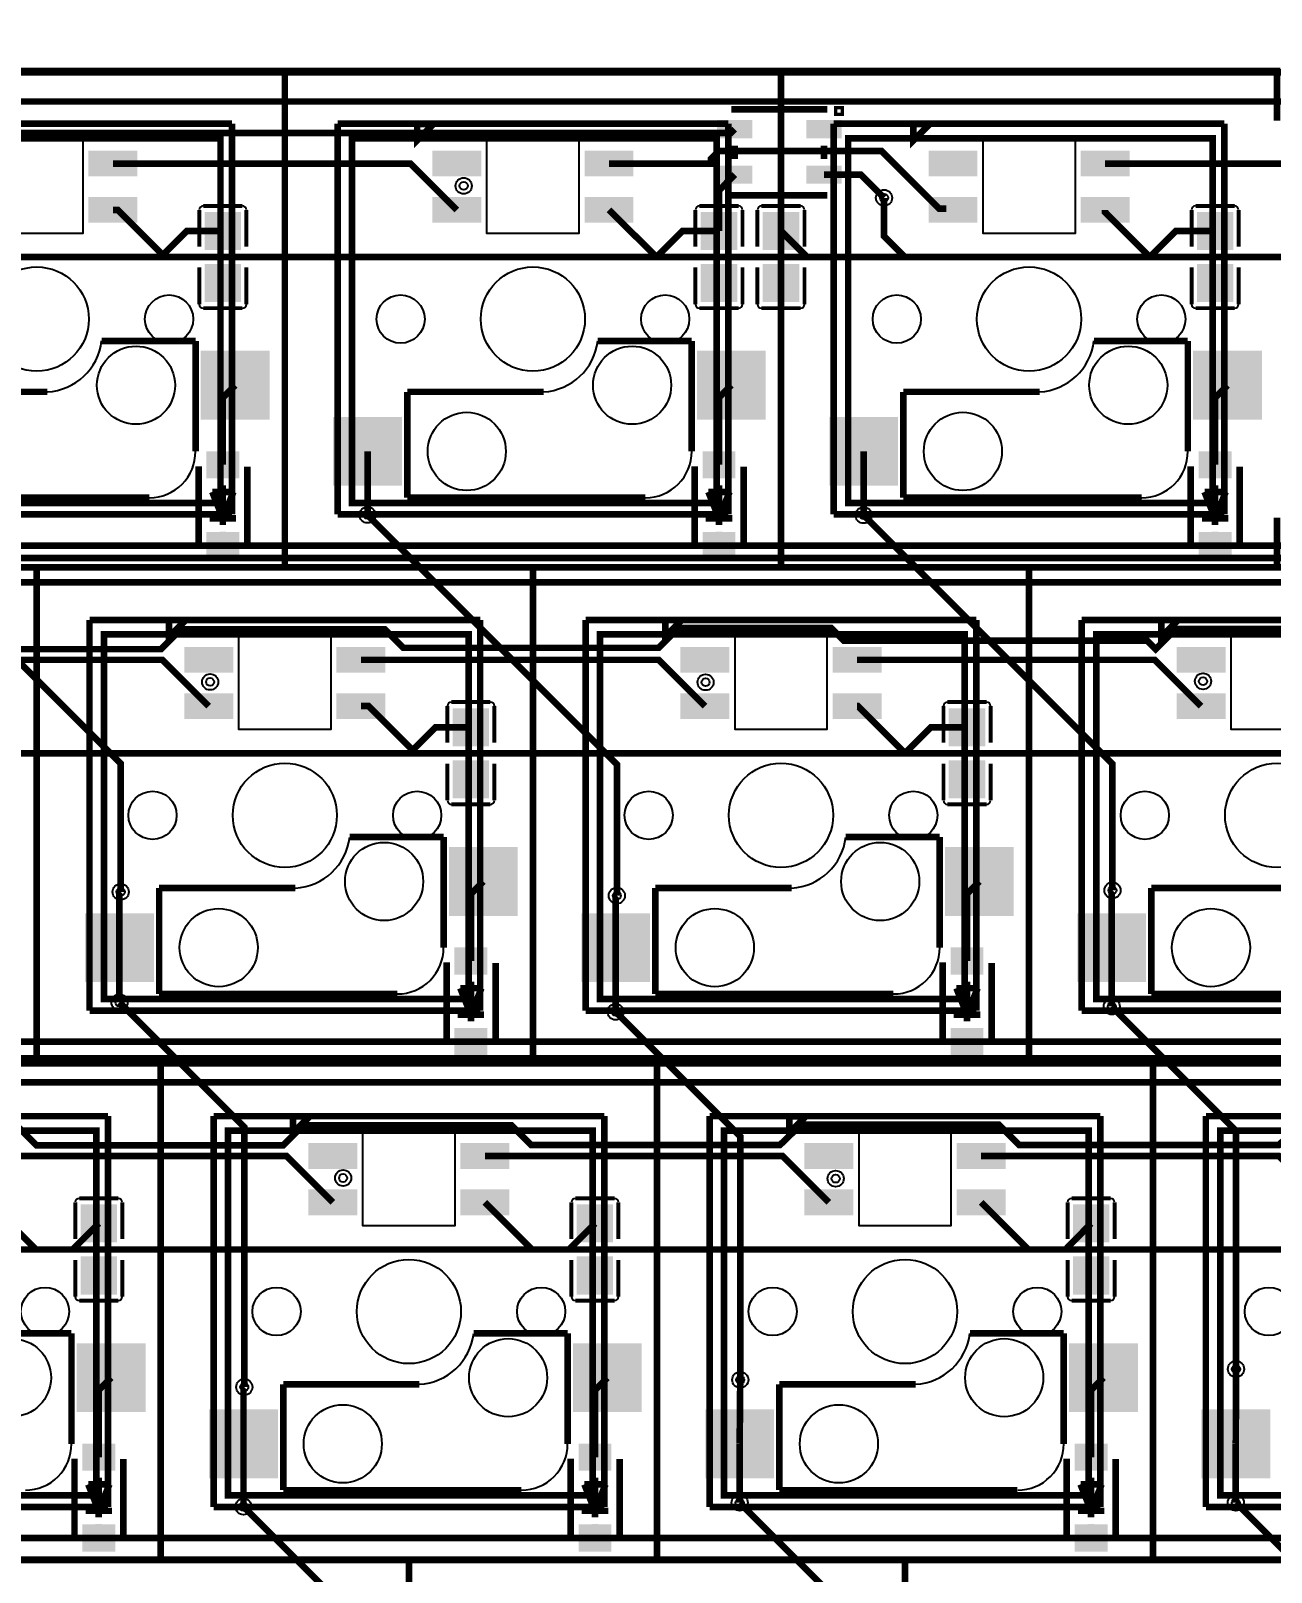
# Model space of a CAD drawing. Header units: millimetres. Extents: x 5 to 320, y -126 to -29.
# Drawn here: x 185.5 to 233.1, y -88.6 to -29.4 of the extents above; entities that cross this region are included whole.
import ezdxf

# ---------------------------------------------------------------- set-up
doc = ezdxf.new("R2010")
doc.units = ezdxf.units.MM
for name, color, linetype, true_color in [('BoardOutLine', 7, 'Continuous', 0xff00ff), ('BottomLayer', 7, 'Continuous', 0x0000ff), ('BottomPasteMaskLayer', 7, 'Continuous', 0x800000), ('BottomSilkLayer', 7, 'Continuous', 0x66cc33), ('BottomSolderMaskLayer', 7, 'Continuous', 0xaa00ff), ('Document', 7, 'Continuous', 0xffffff), ('Hole', 7, 'Continuous', 0x222222), ('Multi-Layer', 7, 'Continuous', 0xc0c0c0), ('TopLayer', 7, 'Continuous', 0xff0000), ('TopSilkLayer', 7, 'Continuous', 0xffcc00)]:
    doc.layers.add(name, color=color, linetype=linetype, true_color=true_color)

msp = doc.modelspace()

# ---------------------------------------------------------------- hatches: boundary and pattern name
at = {"layer": 'BottomLayer'}
for points in [[(211.889, -33.514), (213.189, -33.514), (213.189, -32.864), (211.889, -32.864)], [(215.318, -33.514), (216.618, -33.514), (216.618, -32.864), (215.318, -32.864)], [(187.774, -34.069), (189.552, -34.069), (189.552, -34.958), (187.774, -34.958)], [(200.982, -34.069), (202.76, -34.069), (202.76, -34.958), (200.982, -34.958)], [(206.824, -34.069), (208.602, -34.069), (208.602, -34.958), (206.824, -34.958)], [(220.033, -34.069), (221.811, -34.069), (221.811, -34.958), (220.033, -34.958)], [(225.875, -34.069), (227.653, -34.069), (227.653, -34.958), (225.875, -34.958)], [(211.889, -35.263), (213.189, -35.263), (213.189, -34.613), (211.889, -34.613)], [(215.318, -35.263), (216.618, -35.263), (216.618, -34.613), (215.318, -34.613)], [(187.774, -35.847), (189.552, -35.847), (189.552, -36.736), (187.774, -36.736)], [(200.982, -35.847), (202.76, -35.847), (202.76, -36.736), (200.982, -36.736)], [(206.824, -35.847), (208.602, -35.847), (208.602, -36.736), (206.824, -36.736)], [(220.033, -35.847), (221.811, -35.847), (221.811, -36.736), (220.033, -36.736)], [(225.875, -35.847), (227.653, -35.847), (227.653, -36.736), (225.875, -36.736)], [(193.561, -37.806), (192.211, -37.806), (192.211, -36.396), (193.561, -36.396)], [(212.611, -37.806), (211.261, -37.806), (211.261, -36.396), (212.611, -36.396)], [(213.642, -37.806), (214.993, -37.806), (214.993, -36.396), (213.642, -36.396)], [(231.662, -37.806), (230.312, -37.806), (230.312, -36.396), (231.662, -36.396)], [(193.561, -38.396), (192.211, -38.396), (192.211, -39.806), (193.561, -39.806)], [(212.611, -38.396), (211.261, -38.396), (211.261, -39.806), (212.611, -39.806)], [(213.642, -38.396), (214.993, -38.396), (214.993, -39.806), (213.642, -39.806)], [(231.662, -38.396), (230.312, -38.396), (230.312, -39.806), (231.662, -39.806)], [(192.092, -41.752), (194.632, -41.752), (194.632, -44.292), (192.092, -44.292)], [(211.142, -41.752), (213.682, -41.752), (213.682, -44.292), (211.142, -44.292)], [(230.193, -41.752), (232.733, -41.752), (232.733, -44.292), (230.193, -44.292)], [(197.172, -44.292), (199.712, -44.292), (199.712, -46.832), (197.172, -46.832)], [(216.223, -44.292), (218.763, -44.292), (218.763, -46.832), (216.223, -46.832)], [(193.486, -46.576), (193.486, -45.576), (192.286, -45.576), (192.286, -46.576)], [(212.536, -46.576), (212.536, -45.576), (211.336, -45.576), (211.336, -46.576)], [(231.587, -46.576), (231.587, -45.576), (230.387, -45.576), (230.387, -46.576)], [(193.486, -49.676), (193.486, -48.676), (192.286, -48.676), (192.286, -49.676)], [(212.536, -49.676), (212.536, -48.676), (211.336, -48.676), (211.336, -49.676)], [(231.587, -49.676), (231.587, -48.676), (230.387, -48.676), (230.387, -49.676)], [(191.457, -53.119), (193.235, -53.119), (193.235, -54.008), (191.457, -54.008)], [(197.299, -53.119), (199.077, -53.119), (199.077, -54.008), (197.299, -54.008)], [(210.507, -53.119), (212.285, -53.119), (212.285, -54.008), (210.507, -54.008)], [(216.35, -53.119), (218.128, -53.119), (218.128, -54.008), (216.35, -54.008)], [(229.558, -53.119), (231.336, -53.119), (231.336, -54.008), (229.558, -54.008)], [(191.457, -54.897), (193.235, -54.897), (193.235, -55.786), (191.457, -55.786)], [(197.299, -54.897), (199.077, -54.897), (199.077, -55.786), (197.299, -55.786)], [(210.507, -54.897), (212.285, -54.897), (212.285, -55.786), (210.507, -55.786)], [(216.35, -54.897), (218.128, -54.897), (218.128, -55.786), (216.35, -55.786)], [(229.558, -54.897), (231.336, -54.897), (231.336, -55.786), (229.558, -55.786)], [(203.086, -56.856), (201.736, -56.856), (201.736, -55.446), (203.086, -55.446)], [(222.136, -56.856), (220.786, -56.856), (220.786, -55.446), (222.136, -55.446)], [(203.086, -57.446), (201.736, -57.446), (201.736, -58.856), (203.086, -58.856)], [(222.136, -57.446), (220.786, -57.446), (220.786, -58.856), (222.136, -58.856)], [(201.617, -60.803), (204.157, -60.803), (204.157, -63.343), (201.617, -63.343)], [(220.668, -60.803), (223.208, -60.803), (223.208, -63.343), (220.668, -63.343)], [(187.647, -63.343), (190.187, -63.343), (190.187, -65.883), (187.647, -65.883)], [(206.697, -63.343), (209.237, -63.343), (209.237, -65.883), (206.697, -65.883)], [(225.748, -63.343), (228.288, -63.343), (228.288, -65.883), (225.748, -65.883)], [(203.011, -65.627), (203.011, -64.627), (201.811, -64.627), (201.811, -65.627)], [(222.061, -65.627), (222.061, -64.627), (220.861, -64.627), (220.861, -65.627)], [(203.011, -68.726), (203.011, -67.726), (201.811, -67.726), (201.811, -68.726)], [(222.061, -68.726), (222.061, -67.726), (220.861, -67.726), (220.861, -68.726)], [(196.22, -72.17), (197.998, -72.17), (197.998, -73.059), (196.22, -73.059)], [(202.062, -72.17), (203.84, -72.17), (203.84, -73.059), (202.062, -73.059)], [(215.27, -72.17), (217.048, -72.17), (217.048, -73.059), (215.27, -73.059)], [(221.112, -72.17), (222.89, -72.17), (222.89, -73.059), (221.112, -73.059)], [(196.22, -73.948), (197.998, -73.948), (197.998, -74.837), (196.22, -74.837)], [(202.062, -73.948), (203.84, -73.948), (203.84, -74.837), (202.062, -74.837)], [(215.27, -73.948), (217.048, -73.948), (217.048, -74.837), (215.27, -74.837)], [(221.112, -73.948), (222.89, -73.948), (222.89, -74.837), (221.112, -74.837)], [(188.798, -75.907), (187.448, -75.907), (187.448, -74.497), (188.798, -74.497)], [(207.849, -75.907), (206.499, -75.907), (206.499, -74.497), (207.849, -74.497)], [(226.899, -75.907), (225.549, -75.907), (225.549, -74.497), (226.899, -74.497)], [(188.798, -76.497), (187.448, -76.497), (187.448, -77.907), (188.798, -77.907)], [(207.849, -76.497), (206.499, -76.497), (206.499, -77.907), (207.849, -77.907)], [(226.899, -76.497), (225.549, -76.497), (225.549, -77.907), (226.899, -77.907)], [(187.329, -79.853), (189.869, -79.853), (189.869, -82.393), (187.329, -82.393)], [(206.38, -79.853), (208.92, -79.853), (208.92, -82.393), (206.38, -82.393)], [(225.43, -79.853), (227.97, -79.853), (227.97, -82.393), (225.43, -82.393)], [(192.41, -82.393), (194.95, -82.393), (194.95, -84.933), (192.41, -84.933)], [(211.46, -82.393), (214, -82.393), (214, -84.933), (211.46, -84.933)], [(230.511, -82.393), (233.051, -82.393), (233.051, -84.933), (230.511, -84.933)], [(188.723, -84.677), (188.723, -83.677), (187.523, -83.677), (187.523, -84.677)], [(207.774, -84.677), (207.774, -83.677), (206.574, -83.677), (206.574, -84.677)], [(226.824, -84.677), (226.824, -83.677), (225.624, -83.677), (225.624, -84.677)], [(188.723, -87.777), (188.723, -86.777), (187.523, -86.777), (187.523, -87.777)], [(207.774, -87.777), (207.774, -86.777), (206.574, -86.777), (206.574, -87.777)], [(226.824, -87.777), (226.824, -86.777), (225.624, -86.777), (225.624, -87.777)]]:
    msp.add_hatch(color=256, dxfattribs=at).paths.add_polyline_path(points)
at = {"layer": 'BottomPasteMaskLayer'}
for points in [[(211.889, -33.514), (213.189, -33.514), (213.189, -32.864), (211.889, -32.864)], [(215.318, -33.514), (216.618, -33.514), (216.618, -32.864), (215.318, -32.864)], [(187.774, -34.069), (189.552, -34.069), (189.552, -34.958), (187.774, -34.958)], [(200.982, -34.069), (202.76, -34.069), (202.76, -34.958), (200.982, -34.958)], [(206.824, -34.069), (208.602, -34.069), (208.602, -34.958), (206.824, -34.958)], [(220.033, -34.069), (221.811, -34.069), (221.811, -34.958), (220.033, -34.958)], [(225.875, -34.069), (227.653, -34.069), (227.653, -34.958), (225.875, -34.958)], [(211.889, -35.263), (213.189, -35.263), (213.189, -34.613), (211.889, -34.613)], [(215.318, -35.263), (216.618, -35.263), (216.618, -34.613), (215.318, -34.613)], [(187.774, -35.847), (189.552, -35.847), (189.552, -36.736), (187.774, -36.736)], [(200.982, -35.847), (202.76, -35.847), (202.76, -36.736), (200.982, -36.736)], [(206.824, -35.847), (208.602, -35.847), (208.602, -36.736), (206.824, -36.736)], [(220.033, -35.847), (221.811, -35.847), (221.811, -36.736), (220.033, -36.736)], [(225.875, -35.847), (227.653, -35.847), (227.653, -36.736), (225.875, -36.736)], [(193.526, -36.396), (192.246, -36.396), (192.196, -36.446), (192.196, -37.596), (192.246, -37.646), (192.656, -37.651), (192.656, -37.201), (193.106, -37.201), (193.106, -37.641), (193.526, -37.646), (193.576, -37.596), (193.576, -36.446)], [(212.576, -36.396), (211.296, -36.396), (211.246, -36.446), (211.246, -37.596), (211.296, -37.646), (211.706, -37.651), (211.706, -37.201), (212.156, -37.201), (212.156, -37.641), (212.576, -37.646), (212.626, -37.596), (212.626, -36.446)], [(214.958, -36.396), (213.678, -36.396), (213.628, -36.446), (213.628, -37.596), (213.678, -37.646), (214.088, -37.651), (214.088, -37.201), (214.538, -37.201), (214.538, -37.641), (214.958, -37.646), (215.008, -37.596), (215.008, -36.446)], [(231.627, -36.396), (230.347, -36.396), (230.297, -36.446), (230.297, -37.596), (230.347, -37.646), (230.757, -37.651), (230.757, -37.201), (231.207, -37.201), (231.207, -37.641), (231.627, -37.646), (231.677, -37.596), (231.677, -36.446)], [(192.246, -39.806), (193.526, -39.806), (193.576, -39.756), (193.576, -38.606), (193.526, -38.556), (193.116, -38.551), (193.116, -39.001), (192.666, -39.001), (192.666, -38.561), (192.246, -38.556), (192.196, -38.606), (192.196, -39.756)], [(211.296, -39.806), (212.576, -39.806), (212.626, -39.756), (212.626, -38.606), (212.576, -38.556), (212.166, -38.551), (212.166, -39.001), (211.716, -39.001), (211.716, -38.561), (211.296, -38.556), (211.246, -38.606), (211.246, -39.756)], [(213.677, -39.806), (214.957, -39.806), (215.007, -39.756), (215.007, -38.606), (214.957, -38.556), (214.547, -38.551), (214.547, -39.001), (214.097, -39.001), (214.097, -38.561), (213.677, -38.556), (213.627, -38.606), (213.627, -39.756)], [(230.347, -39.806), (231.627, -39.806), (231.677, -39.756), (231.677, -38.606), (231.627, -38.556), (231.217, -38.551), (231.217, -39.001), (230.767, -39.001), (230.767, -38.561), (230.347, -38.556), (230.297, -38.606), (230.297, -39.756)], [(192.092, -41.752), (194.632, -41.752), (194.632, -44.292), (192.092, -44.292)], [(211.142, -41.752), (213.682, -41.752), (213.682, -44.292), (211.142, -44.292)], [(230.193, -41.752), (232.733, -41.752), (232.733, -44.292), (230.193, -44.292)], [(197.172, -44.292), (199.712, -44.292), (199.712, -46.832), (197.172, -46.832)], [(216.223, -44.292), (218.763, -44.292), (218.763, -46.832), (216.223, -46.832)], [(193.486, -46.576), (193.486, -45.576), (192.286, -45.576), (192.286, -46.576)], [(212.536, -46.576), (212.536, -45.576), (211.336, -45.576), (211.336, -46.576)], [(231.587, -46.576), (231.587, -45.576), (230.387, -45.576), (230.387, -46.576)], [(193.486, -49.676), (193.486, -48.676), (192.286, -48.676), (192.286, -49.676)], [(212.536, -49.676), (212.536, -48.676), (211.336, -48.676), (211.336, -49.676)], [(231.587, -49.676), (231.587, -48.676), (230.387, -48.676), (230.387, -49.676)], [(191.457, -53.119), (193.235, -53.119), (193.235, -54.008), (191.457, -54.008)], [(197.299, -53.119), (199.077, -53.119), (199.077, -54.008), (197.299, -54.008)], [(210.507, -53.119), (212.285, -53.119), (212.285, -54.008), (210.507, -54.008)], [(216.35, -53.119), (218.128, -53.119), (218.128, -54.008), (216.35, -54.008)], [(229.558, -53.119), (231.336, -53.119), (231.336, -54.008), (229.558, -54.008)], [(191.457, -54.897), (193.235, -54.897), (193.235, -55.786), (191.457, -55.786)], [(197.299, -54.897), (199.077, -54.897), (199.077, -55.786), (197.299, -55.786)], [(210.507, -54.897), (212.285, -54.897), (212.285, -55.786), (210.507, -55.786)], [(216.35, -54.897), (218.128, -54.897), (218.128, -55.786), (216.35, -55.786)], [(229.558, -54.897), (231.336, -54.897), (231.336, -55.786), (229.558, -55.786)], [(203.051, -55.446), (201.771, -55.446), (201.721, -55.496), (201.721, -56.646), (201.771, -56.696), (202.181, -56.701), (202.181, -56.251), (202.631, -56.251), (202.631, -56.691), (203.051, -56.696), (203.101, -56.646), (203.101, -55.496)], [(222.101, -55.446), (220.821, -55.446), (220.771, -55.496), (220.771, -56.646), (220.821, -56.696), (221.231, -56.701), (221.231, -56.251), (221.681, -56.251), (221.681, -56.691), (222.101, -56.696), (222.151, -56.646), (222.151, -55.496)], [(201.771, -58.856), (203.051, -58.856), (203.101, -58.806), (203.101, -57.656), (203.051, -57.606), (202.641, -57.601), (202.641, -58.051), (202.191, -58.051), (202.191, -57.611), (201.771, -57.606), (201.721, -57.656), (201.721, -58.806)], [(220.821, -58.856), (222.101, -58.856), (222.151, -58.806), (222.151, -57.656), (222.101, -57.606), (221.691, -57.601), (221.691, -58.051), (221.241, -58.051), (221.241, -57.611), (220.821, -57.606), (220.771, -57.656), (220.771, -58.806)], [(201.617, -60.803), (204.157, -60.803), (204.157, -63.343), (201.617, -63.343)], [(220.668, -60.803), (223.208, -60.803), (223.208, -63.343), (220.668, -63.343)], [(187.647, -63.343), (190.187, -63.343), (190.187, -65.883), (187.647, -65.883)], [(206.697, -63.343), (209.237, -63.343), (209.237, -65.883), (206.697, -65.883)], [(225.748, -63.343), (228.288, -63.343), (228.288, -65.883), (225.748, -65.883)], [(203.011, -65.627), (203.011, -64.627), (201.811, -64.627), (201.811, -65.627)], [(222.061, -65.627), (222.061, -64.627), (220.861, -64.627), (220.861, -65.627)], [(203.011, -68.726), (203.011, -67.726), (201.811, -67.726), (201.811, -68.726)], [(222.061, -68.726), (222.061, -67.726), (220.861, -67.726), (220.861, -68.726)], [(196.22, -72.17), (197.998, -72.17), (197.998, -73.059), (196.22, -73.059)], [(202.062, -72.17), (203.84, -72.17), (203.84, -73.059), (202.062, -73.059)], [(215.27, -72.17), (217.048, -72.17), (217.048, -73.059), (215.27, -73.059)], [(221.112, -72.17), (222.89, -72.17), (222.89, -73.059), (221.112, -73.059)], [(196.22, -73.948), (197.998, -73.948), (197.998, -74.837), (196.22, -74.837)], [(202.062, -73.948), (203.84, -73.948), (203.84, -74.837), (202.062, -74.837)], [(215.27, -73.948), (217.048, -73.948), (217.048, -74.837), (215.27, -74.837)], [(221.112, -73.948), (222.89, -73.948), (222.89, -74.837), (221.112, -74.837)], [(188.763, -74.497), (187.483, -74.497), (187.433, -74.547), (187.433, -75.697), (187.483, -75.747), (187.893, -75.752), (187.893, -75.302), (188.343, -75.302), (188.343, -75.742), (188.763, -75.747), (188.813, -75.697), (188.813, -74.547)], [(207.814, -74.497), (206.534, -74.497), (206.484, -74.547), (206.484, -75.697), (206.534, -75.747), (206.944, -75.752), (206.944, -75.302), (207.394, -75.302), (207.394, -75.742), (207.814, -75.747), (207.864, -75.697), (207.864, -74.547)], [(226.864, -74.497), (225.584, -74.497), (225.534, -74.547), (225.534, -75.697), (225.584, -75.747), (225.994, -75.752), (225.994, -75.302), (226.444, -75.302), (226.444, -75.742), (226.864, -75.747), (226.914, -75.697), (226.914, -74.547)], [(187.483, -77.907), (188.763, -77.907), (188.813, -77.857), (188.813, -76.707), (188.763, -76.657), (188.353, -76.652), (188.353, -77.102), (187.903, -77.102), (187.903, -76.662), (187.483, -76.657), (187.433, -76.707), (187.433, -77.857)], [(206.534, -77.907), (207.814, -77.907), (207.864, -77.857), (207.864, -76.707), (207.814, -76.657), (207.404, -76.652), (207.404, -77.102), (206.954, -77.102), (206.954, -76.662), (206.534, -76.657), (206.484, -76.707), (206.484, -77.857)], [(225.584, -77.907), (226.864, -77.907), (226.914, -77.857), (226.914, -76.707), (226.864, -76.657), (226.454, -76.652), (226.454, -77.102), (226.004, -77.102), (226.004, -76.662), (225.584, -76.657), (225.534, -76.707), (225.534, -77.857)], [(187.329, -79.853), (189.869, -79.853), (189.869, -82.393), (187.329, -82.393)], [(206.38, -79.853), (208.92, -79.853), (208.92, -82.393), (206.38, -82.393)], [(225.43, -79.853), (227.97, -79.853), (227.97, -82.393), (225.43, -82.393)], [(192.41, -82.393), (194.95, -82.393), (194.95, -84.933), (192.41, -84.933)], [(211.46, -82.393), (214, -82.393), (214, -84.933), (211.46, -84.933)], [(230.511, -82.393), (233.051, -82.393), (233.051, -84.933), (230.511, -84.933)], [(188.723, -84.677), (188.723, -83.677), (187.523, -83.677), (187.523, -84.677)], [(207.774, -84.677), (207.774, -83.677), (206.574, -83.677), (206.574, -84.677)], [(226.824, -84.677), (226.824, -83.677), (225.624, -83.677), (225.624, -84.677)], [(188.723, -87.777), (188.723, -86.777), (187.523, -86.777), (187.523, -87.777)], [(207.774, -87.777), (207.774, -86.777), (206.574, -86.777), (206.574, -87.777)], [(226.824, -87.777), (226.824, -86.777), (225.624, -86.777), (225.624, -87.777)]]:
    msp.add_hatch(color=256, dxfattribs=at).paths.add_polyline_path(points)
at = {"layer": 'BottomSolderMaskLayer'}
for points in [[(211.864, -33.539), (213.215, -33.539), (213.215, -32.838), (211.864, -32.838)], [(215.293, -33.539), (216.644, -33.539), (216.644, -32.838), (215.293, -32.838)], [(187.723, -34.018), (189.603, -34.018), (189.603, -35.008), (187.723, -35.008)], [(200.931, -34.018), (202.811, -34.018), (202.811, -35.008), (200.931, -35.008)], [(206.773, -34.018), (208.653, -34.018), (208.653, -35.008), (206.773, -35.008)], [(219.982, -34.018), (221.862, -34.018), (221.862, -35.008), (219.982, -35.008)], [(225.824, -34.018), (227.704, -34.018), (227.704, -35.008), (225.824, -35.008)], [(211.864, -35.289), (213.215, -35.289), (213.215, -34.588), (211.864, -34.588)], [(215.293, -35.289), (216.644, -35.289), (216.644, -34.588), (215.293, -34.588)], [(187.723, -35.796), (189.603, -35.796), (189.603, -36.786), (187.723, -36.786)], [(200.931, -35.796), (202.811, -35.796), (202.811, -36.786), (200.931, -36.786)], [(206.773, -35.796), (208.653, -35.796), (208.653, -36.786), (206.773, -36.786)], [(219.982, -35.796), (221.862, -35.796), (221.862, -36.786), (219.982, -36.786)], [(225.824, -35.796), (227.704, -35.796), (227.704, -36.786), (225.824, -36.786)], [(193.585, -37.832), (192.186, -37.832), (192.186, -36.369), (193.585, -36.369)], [(212.636, -37.832), (211.237, -37.832), (211.237, -36.369), (212.636, -36.369)], [(213.618, -37.832), (215.017, -37.832), (215.017, -36.369), (213.618, -36.369)], [(231.686, -37.832), (230.287, -37.832), (230.287, -36.369), (231.686, -36.369)], [(193.585, -38.369), (192.186, -38.369), (192.186, -39.832), (193.585, -39.832)], [(212.636, -38.369), (211.237, -38.369), (211.237, -39.832), (212.636, -39.832)], [(213.618, -38.369), (215.017, -38.369), (215.017, -39.832), (213.618, -39.832)], [(231.686, -38.369), (230.287, -38.369), (230.287, -39.832), (231.686, -39.832)], [(192.041, -41.701), (194.683, -41.701), (194.683, -44.343), (192.041, -44.343)], [(211.091, -41.701), (213.733, -41.701), (213.733, -44.343), (211.091, -44.343)], [(230.142, -41.701), (232.784, -41.701), (232.784, -44.343), (230.142, -44.343)], [(197.121, -44.241), (199.763, -44.241), (199.763, -46.883), (197.121, -46.883)], [(216.172, -44.241), (218.814, -44.241), (218.814, -46.883), (216.172, -46.883)], [(193.516, -46.597), (193.516, -45.555), (192.255, -45.555), (192.255, -46.597)], [(212.567, -46.597), (212.567, -45.555), (211.306, -45.555), (211.306, -46.597)], [(231.617, -46.597), (231.617, -45.555), (230.356, -45.555), (230.356, -46.597)], [(193.516, -49.697), (193.516, -48.655), (192.255, -48.655), (192.255, -49.697)], [(212.567, -49.697), (212.567, -48.655), (211.306, -48.655), (211.306, -49.697)], [(231.617, -49.697), (231.617, -48.655), (230.356, -48.655), (230.356, -49.697)], [(191.406, -53.068), (193.286, -53.068), (193.286, -54.059), (191.406, -54.059)], [(197.248, -53.068), (199.128, -53.068), (199.128, -54.059), (197.248, -54.059)], [(210.457, -53.068), (212.336, -53.068), (212.336, -54.059), (210.457, -54.059)], [(216.299, -53.068), (218.178, -53.068), (218.178, -54.059), (216.299, -54.059)], [(229.507, -53.068), (231.387, -53.068), (231.387, -54.059), (229.507, -54.059)], [(191.406, -54.846), (193.286, -54.846), (193.286, -55.837), (191.406, -55.837)], [(197.248, -54.846), (199.128, -54.846), (199.128, -55.837), (197.248, -55.837)], [(210.457, -54.846), (212.336, -54.846), (212.336, -55.837), (210.457, -55.837)], [(216.299, -54.846), (218.178, -54.846), (218.178, -55.837), (216.299, -55.837)], [(229.507, -54.846), (231.387, -54.846), (231.387, -55.837), (229.507, -55.837)], [(203.11, -56.883), (201.712, -56.883), (201.712, -55.42), (203.11, -55.42)], [(222.161, -56.883), (220.762, -56.883), (220.762, -55.42), (222.161, -55.42)], [(203.11, -57.42), (201.712, -57.42), (201.712, -58.883), (203.11, -58.883)], [(222.161, -57.42), (220.762, -57.42), (220.762, -58.883), (222.161, -58.883)], [(201.566, -60.752), (204.208, -60.752), (204.208, -63.393), (201.566, -63.393)], [(220.617, -60.752), (223.258, -60.752), (223.258, -63.393), (220.617, -63.393)], [(187.596, -63.292), (190.238, -63.292), (190.238, -65.933), (187.596, -65.933)], [(206.647, -63.292), (209.288, -63.292), (209.288, -65.933), (206.647, -65.933)], [(225.697, -63.292), (228.339, -63.292), (228.339, -65.933), (225.697, -65.933)], [(203.041, -65.648), (203.041, -64.605), (201.78, -64.605), (201.78, -65.648)], [(222.092, -65.648), (222.092, -64.605), (220.831, -64.605), (220.831, -65.648)], [(203.041, -68.748), (203.041, -67.705), (201.78, -67.705), (201.78, -68.748)], [(222.092, -68.748), (222.092, -67.705), (220.831, -67.705), (220.831, -68.748)], [(196.169, -72.119), (198.048, -72.119), (198.048, -73.109), (196.169, -73.109)], [(202.011, -72.119), (203.89, -72.119), (203.89, -73.109), (202.011, -73.109)], [(215.219, -72.119), (217.099, -72.119), (217.099, -73.109), (215.219, -73.109)], [(221.061, -72.119), (222.941, -72.119), (222.941, -73.109), (221.061, -73.109)], [(196.169, -73.897), (198.048, -73.897), (198.048, -74.887), (196.169, -74.887)], [(202.011, -73.897), (203.89, -73.897), (203.89, -74.887), (202.011, -74.887)], [(215.219, -73.897), (217.099, -73.897), (217.099, -74.887), (215.219, -74.887)], [(221.061, -73.897), (222.941, -73.897), (222.941, -74.887), (221.061, -74.887)], [(188.822, -75.933), (187.424, -75.933), (187.424, -74.47), (188.822, -74.47)], [(207.873, -75.933), (206.474, -75.933), (206.474, -74.47), (207.873, -74.47)], [(226.923, -75.933), (225.525, -75.933), (225.525, -74.47), (226.923, -74.47)], [(188.822, -76.47), (187.424, -76.47), (187.424, -77.933), (188.822, -77.933)], [(207.873, -76.47), (206.474, -76.47), (206.474, -77.933), (207.873, -77.933)], [(226.923, -76.47), (225.525, -76.47), (225.525, -77.933), (226.923, -77.933)], [(187.278, -79.802), (189.92, -79.802), (189.92, -82.444), (187.278, -82.444)], [(206.329, -79.802), (208.97, -79.802), (208.97, -82.444), (206.329, -82.444)], [(225.379, -79.802), (228.021, -79.802), (228.021, -82.444), (225.379, -82.444)], [(192.359, -82.342), (195, -82.342), (195, -84.984), (192.359, -84.984)], [(211.409, -82.342), (214.051, -82.342), (214.051, -84.984), (211.409, -84.984)], [(230.46, -82.342), (233.101, -82.342), (233.101, -84.984), (230.46, -84.984)], [(188.754, -84.698), (188.754, -83.656), (187.493, -83.656), (187.493, -84.698)], [(207.804, -84.698), (207.804, -83.656), (206.543, -83.656), (206.543, -84.698)], [(226.855, -84.698), (226.855, -83.656), (225.594, -83.656), (225.594, -84.698)], [(188.754, -87.798), (188.754, -86.756), (187.493, -86.756), (187.493, -87.798)], [(207.804, -87.798), (207.804, -86.756), (206.543, -86.756), (206.543, -87.798)], [(226.855, -87.798), (226.855, -86.756), (225.594, -86.756), (225.594, -87.798)]]:
    msp.add_hatch(color=256, dxfattribs=at).paths.add_polyline_path(points)
at = {"layer": 'Document'}
for points in [[(192.449, -46.155), (193.338, -46.155), (193.338, -45.901), (192.449, -45.901)], [(193.013, -46.483), (193.013, -45.594), (192.759, -45.594), (192.759, -46.483)], [(211.5, -46.155), (212.389, -46.155), (212.389, -45.901), (211.5, -45.901)], [(212.063, -46.483), (212.063, -45.594), (211.809, -45.594), (211.809, -46.483)], [(230.55, -46.155), (231.439, -46.155), (231.439, -45.901), (230.55, -45.901)], [(231.114, -46.483), (231.114, -45.594), (230.86, -45.594), (230.86, -46.483)], [(193.013, -49.531), (193.013, -48.642), (192.759, -48.642), (192.759, -49.531)], [(212.063, -49.531), (212.063, -48.642), (211.809, -48.642), (211.809, -49.531)], [(231.114, -49.531), (231.114, -48.642), (230.86, -48.642), (230.86, -49.531)], [(201.975, -65.205), (202.864, -65.205), (202.864, -64.951), (201.975, -64.951)], [(202.538, -65.534), (202.538, -64.645), (202.284, -64.645), (202.284, -65.534)], [(221.025, -65.205), (221.914, -65.205), (221.914, -64.951), (221.025, -64.951)], [(221.588, -65.534), (221.588, -64.645), (221.334, -64.645), (221.334, -65.534)], [(202.538, -68.582), (202.538, -67.693), (202.284, -67.693), (202.284, -68.582)], [(221.588, -68.582), (221.588, -67.693), (221.334, -67.693), (221.334, -68.582)], [(187.687, -84.256), (188.576, -84.256), (188.576, -84.002), (187.687, -84.002)], [(188.25, -84.584), (188.25, -83.695), (187.996, -83.695), (187.996, -84.584)], [(206.737, -84.256), (207.626, -84.256), (207.626, -84.002), (206.737, -84.002)], [(207.301, -84.584), (207.301, -83.695), (207.047, -83.695), (207.047, -84.584)], [(225.788, -84.256), (226.677, -84.256), (226.677, -84.002), (225.788, -84.002)], [(226.351, -84.584), (226.351, -83.695), (226.097, -83.695), (226.097, -84.584)], [(188.25, -87.632), (188.25, -86.743), (187.996, -86.743), (187.996, -87.632)], [(207.301, -87.632), (207.301, -86.743), (207.047, -86.743), (207.047, -87.632)], [(226.351, -87.632), (226.351, -86.743), (226.097, -86.743), (226.097, -87.632)]]:
    msp.add_hatch(color=256, dxfattribs=at).paths.add_polyline_path(points)

# ---------------------------------------------------------------- linework, layer by layer
at = {"layer": 'BoardOutLine', "const_width": 0.254}
msp.add_lwpolyline([(6.322, -31.014), (317.647, -31.014)], dxfattribs=at)
at = {"layer": 'BottomLayer', "const_width": 0.254}
for points in [[(212.539, -33.189), (212.39, -33.338), (85.727, -33.338)], [(207.713, -34.513), (211.626, -34.513), (211.626, -34.336), (211.927, -34.035), (218.187, -34.035), (220.4, -36.248), (220.672, -36.248)], [(188.663, -34.513), (200.093, -34.513), (201.871, -36.291)], [(212.539, -34.938), (211.936, -35.542), (211.936, -37.101)], [(218.275, -35.829), (217.385, -34.938), (215.969, -34.938)], [(226.764, -34.513), (238.194, -34.513), (239.972, -36.291)], [(188.663, -36.291), (188.853, -36.291), (190.662, -38.1)], [(207.714, -36.292), (209.54, -38.1)], [(226.764, -36.291), (226.764, -36.379), (228.485, -38.1)], [(312.36, -38.1), (307.623, -38.1), (307.082, -37.559), (302.944, -37.559), (302.4, -38.1), (30.958, -38.1), (30.024, -39.034), (26.902, -39.034), (26.363, -38.495), (26.363, -37.044)], [(192.886, -37.101), (191.504, -37.101), (190.504, -38.1)], [(211.936, -37.101), (210.539, -37.101), (209.54, -38.1)], [(214.318, -37.101), (215.317, -38.1), (216.523, -38.1)], [(230.987, -37.101), (229.484, -37.101), (228.485, -38.1)], [(193.362, -43.022), (192.886, -43.498), (192.886, -46.076)], [(212.412, -43.022), (211.936, -43.498), (211.936, -46.076)], [(231.463, -43.022), (230.987, -43.498), (230.987, -46.076)], [(198.442, -45.562), (198.442, -48.001)], [(217.493, -45.562), (217.493, -48.013)], [(21.432, -49.176), (278.613, -49.176)], [(267.805, -53.109), (256.655, -53.109), (255.918, -52.372), (248.4, -52.372), (247.663, -53.109), (237.846, -53.112), (237.12, -52.385), (229.479, -52.385), (228.707, -53.155), (228.377, -52.824), (216.731, -52.824), (216.248, -52.342), (210.381, -52.342), (209.619, -53.104), (199.815, -53.104), (199.103, -52.393), (191.28, -52.393), (190.516, -53.155), (180.511, -53.155)], [(179.138, -53.564), (190.568, -53.564), (192.346, -55.342)], [(198.188, -53.564), (209.618, -53.564), (211.396, -55.342)], [(217.239, -53.564), (228.669, -53.564), (230.447, -55.342)], [(198.188, -55.342), (198.48, -55.342), (200.174, -57.035)], [(217.239, -55.342), (217.27, -55.342), (219.08, -57.151)], [(202.411, -56.151), (201.057, -56.151), (200.058, -57.151)], [(221.461, -56.151), (220.08, -56.151), (219.08, -57.151)], [(23.813, -57.151), (297.627, -57.151)], [(202.887, -62.073), (202.411, -62.549), (202.411, -65.127)], [(221.938, -62.073), (221.461, -62.549), (221.461, -65.127)], [(188.963, -62.472), (188.917, -62.518), (188.917, -64.613)], [(208.017, -62.616), (207.967, -62.665), (207.967, -64.613)], [(227.045, -62.415), (227.018, -62.442), (227.018, -64.613)], [(188.917, -64.613), (188.917, -66.713)], [(207.967, -64.613), (207.967, -67.076)], [(227.018, -64.613), (227.018, -66.873)], [(26.194, -68.227), (283.375, -68.227)], [(272.009, -72.614), (272.009, -72.362), (270.947, -71.303), (265.288, -71.303), (264.384, -72.205), (242.865, -72.205), (242.088, -71.43), (234.227, -71.43), (233.434, -72.192), (223.467, -72.192), (222.687, -71.41), (215.085, -71.41), (214.275, -72.192), (204.727, -72.192), (203.965, -71.43), (195.982, -71.43), (195.204, -72.205), (185.733, -72.205), (184.958, -71.43)], [(183.9, -72.614), (195.331, -72.614), (197.109, -74.392)], [(202.951, -72.614), (214.381, -72.614), (216.159, -74.392)], [(222.001, -72.614), (233.432, -72.614), (235.21, -74.392)], [(24.354, -74.392), (24.384, -74.392), (26.195, -76.203), (30.988, -76.203), (31.963, -77.178), (39.406, -77.178), (40.381, -76.203), (275.232, -76.203), (276.231, -75.202)], [(183.9, -74.392), (185.71, -76.202), (185.742, -76.202)], [(202.951, -74.392), (204.76, -76.202), (204.792, -76.202)], [(222.002, -74.392), (223.82, -76.203)], [(188.123, -75.202), (187.123, -76.202), (185.742, -76.202)], [(207.174, -75.202), (206.174, -76.202), (206.015, -76.202)], [(226.223, -75.202), (225.243, -76.203)], [(188.599, -81.123), (188.123, -81.599), (188.123, -84.177)], [(207.65, -81.123), (207.174, -81.599), (207.174, -84.177)], [(226.7, -81.123), (226.224, -81.599), (226.224, -84.177)], [(231.788, -80.792), (231.781, -83.663)], [(193.71, -81.483), (193.68, -81.513), (193.68, -83.663)], [(212.753, -81.207), (212.731, -83.663)], [(193.68, -83.663), (193.68, -86.076)], [(212.731, -83.663), (212.731, -85.923)], [(231.781, -83.663), (231.781, -85.923)], [(28.576, -87.277), (276.231, -87.277)]]:
    msp.add_lwpolyline(points, dxfattribs=at)
at = {"layer": 'BottomSilkLayer'}
for points, const_width in [([(212.54, -32.554), (212.54, -32.427), (215.969, -32.427), (215.969, -32.554)], 0.254), ([(212.54, -34.332), (212.54, -33.824)], 0.254), ([(215.969, -34.332), (215.969, -33.824)], 0.254), ([(212.54, -35.602), (212.54, -35.729), (215.969, -35.729), (215.969, -35.602)], 0.254), ([(193.637, -36.137), (192.135, -36.137)], 0.152), ([(212.687, -36.137), (211.185, -36.137)], 0.152), ([(213.566, -36.137), (215.069, -36.137)], 0.152), ([(231.738, -36.137), (230.235, -36.137)], 0.152), ([(191.982, -36.29), (191.982, -37.7)], 0.152), ([(193.789, -37.7), (193.789, -36.29)], 0.152), ([(211.033, -36.29), (211.033, -37.7)], 0.152), ([(212.84, -37.7), (212.84, -36.29)], 0.152), ([(213.414, -37.7), (213.414, -36.29)], 0.152), ([(215.221, -36.29), (215.221, -37.7)], 0.152), ([(230.083, -36.29), (230.083, -37.7)], 0.152), ([(231.89, -37.7), (231.89, -36.29)], 0.152), ([(191.982, -39.912), (191.982, -38.502)], 0.152), ([(193.789, -38.502), (193.789, -39.912)], 0.152), ([(211.033, -39.912), (211.033, -38.502)], 0.152), ([(212.84, -38.502), (212.84, -39.912)], 0.152), ([(213.414, -38.502), (213.414, -39.912)], 0.152), ([(215.221, -39.912), (215.221, -38.502)], 0.152), ([(230.083, -39.912), (230.083, -38.502)], 0.152), ([(231.89, -38.502), (231.89, -39.912)], 0.152), ([(193.637, -40.064), (192.135, -40.064)], 0.152), ([(212.687, -40.064), (211.185, -40.064)], 0.152), ([(213.566, -40.064), (215.069, -40.064)], 0.152), ([(231.738, -40.064), (230.235, -40.064)], 0.152), ([(191.953, -49.133), (191.953, -46.133)], 0.254), ([(193.832, -49.146), (193.832, -46.146)], 0.254), ([(211.003, -49.133), (211.003, -46.133)], 0.254), ([(212.883, -49.146), (212.883, -46.146)], 0.254), ([(230.053, -49.133), (230.053, -46.133)], 0.254), ([(231.933, -49.146), (231.933, -46.146)], 0.254), ([(192.886, -48.388), (192.886, -46.864)], 0.254), ([(211.936, -48.388), (211.936, -46.864)], 0.254), ([(230.987, -48.388), (230.987, -46.864)], 0.254), ([(192.479, -47.118), (192.886, -48.134)], 0.254), ([(193.292, -47.118), (192.479, -47.118)], 0.254), ([(192.886, -48.134), (193.292, -47.118)], 0.254), ([(211.53, -47.118), (211.936, -48.134)], 0.254), ([(212.343, -47.118), (211.53, -47.118)], 0.254), ([(211.936, -48.134), (212.343, -47.118)], 0.254), ([(230.58, -47.118), (230.987, -48.134)], 0.254), ([(231.393, -47.118), (230.58, -47.118)], 0.254), ([(230.987, -48.134), (231.393, -47.118)], 0.254), ([(193.394, -48.134), (192.378, -48.134)], 0.254), ([(212.444, -48.134), (211.428, -48.134)], 0.254), ([(231.495, -48.134), (230.479, -48.134)], 0.254), ([(201.507, -55.34), (201.507, -56.75)], 0.152), ([(203.162, -55.188), (201.66, -55.188)], 0.152), ([(203.315, -56.75), (203.315, -55.34)], 0.152), ([(220.558, -55.34), (220.558, -56.75)], 0.152), ([(222.213, -55.188), (220.71, -55.188)], 0.152), ([(222.365, -56.75), (222.365, -55.34)], 0.152), ([(201.507, -58.963), (201.507, -57.553)], 0.152), ([(203.315, -57.553), (203.315, -58.963)], 0.152), ([(220.558, -58.963), (220.558, -57.553)], 0.152), ([(222.365, -57.553), (222.365, -58.963)], 0.152), ([(203.162, -59.115), (201.66, -59.115)], 0.152), ([(222.213, -59.115), (220.71, -59.115)], 0.152), ([(201.478, -68.183), (201.478, -65.183)], 0.254), ([(203.357, -68.197), (203.357, -65.197)], 0.254), ([(220.528, -68.183), (220.528, -65.183)], 0.254), ([(222.408, -68.197), (222.408, -65.197)], 0.254), ([(202.005, -66.169), (202.411, -67.185)], 0.254), ([(202.817, -66.169), (202.005, -66.169)], 0.254), ([(202.411, -67.439), (202.411, -65.915)], 0.254), ([(202.411, -67.185), (202.817, -66.169)], 0.254), ([(221.055, -66.169), (221.461, -67.185)], 0.254), ([(221.868, -66.169), (221.055, -66.169)], 0.254), ([(221.461, -67.439), (221.461, -65.915)], 0.254), ([(221.461, -67.185), (221.868, -66.169)], 0.254), ([(202.919, -67.185), (201.903, -67.185)], 0.254), ([(221.969, -67.185), (220.953, -67.185)], 0.254), ([(187.22, -74.391), (187.22, -75.801)], 0.152), ([(188.874, -74.238), (187.372, -74.238)], 0.152), ([(189.027, -75.801), (189.027, -74.391)], 0.152), ([(206.27, -74.391), (206.27, -75.801)], 0.152), ([(207.925, -74.238), (206.422, -74.238)], 0.152), ([(208.077, -75.801), (208.077, -74.391)], 0.152), ([(225.32, -74.391), (225.32, -75.801)], 0.152), ([(226.975, -74.238), (225.473, -74.238)], 0.152), ([(227.128, -75.801), (227.128, -74.391)], 0.152), ([(187.22, -78.013), (187.22, -76.603)], 0.152), ([(189.027, -76.603), (189.027, -78.013)], 0.152), ([(206.27, -78.013), (206.27, -76.603)], 0.152), ([(208.077, -76.603), (208.077, -78.013)], 0.152), ([(225.32, -78.013), (225.32, -76.603)], 0.152), ([(227.128, -76.603), (227.128, -78.013)], 0.152), ([(188.874, -78.165), (187.372, -78.165)], 0.152), ([(207.925, -78.165), (206.422, -78.165)], 0.152), ([(226.975, -78.165), (225.473, -78.165)], 0.152), ([(187.19, -87.234), (187.19, -84.234)], 0.254), ([(189.07, -87.247), (189.07, -84.247)], 0.254), ([(206.241, -87.234), (206.241, -84.234)], 0.254), ([(208.12, -87.247), (208.12, -84.247)], 0.254), ([(225.291, -87.234), (225.291, -84.234)], 0.254), ([(227.171, -87.247), (227.171, -84.247)], 0.254), ([(187.717, -85.219), (188.123, -86.235)], 0.254), ([(188.53, -85.219), (187.717, -85.219)], 0.254), ([(188.123, -86.489), (188.123, -84.965)], 0.254), ([(188.123, -86.235), (188.53, -85.219)], 0.254), ([(206.767, -85.219), (207.174, -86.235)], 0.254), ([(207.58, -85.219), (206.767, -85.219)], 0.254), ([(207.174, -86.489), (207.174, -84.965)], 0.254), ([(207.174, -86.235), (207.58, -85.219)], 0.254), ([(225.818, -85.219), (226.224, -86.235)], 0.254), ([(226.63, -85.219), (225.818, -85.219)], 0.254), ([(226.224, -86.489), (226.224, -84.965)], 0.254), ([(226.224, -86.235), (226.63, -85.219)], 0.254), ([(188.631, -86.235), (187.615, -86.235)], 0.254), ([(207.682, -86.235), (206.666, -86.235)], 0.254), ([(226.732, -86.235), (225.716, -86.235)], 0.254)]:
    msp.add_lwpolyline(points, dxfattribs=dict(at, const_width=const_width))
at = {"layer": 'BottomSilkLayer', "const_width": 0.254}
for points in [[(216.477, -32.427), (216.477, -32.554), (216.604, -32.554), (216.604, -32.427), (216.477, -32.427)], [(200.347, -32.989), (200.982, -32.989), (200.347, -33.624), (200.347, -32.989)], [(219.398, -32.989), (220.033, -32.989), (219.398, -33.624), (219.398, -32.989)], [(190.822, -52.04), (191.457, -52.04), (190.822, -52.675), (190.822, -52.04)], [(209.872, -52.04), (210.507, -52.04), (209.872, -52.675), (209.872, -52.04)], [(228.923, -52.04), (229.558, -52.04), (228.923, -52.675), (228.923, -52.04)], [(195.585, -71.09), (196.22, -71.09), (195.585, -71.725), (195.585, -71.09)], [(214.635, -71.09), (215.27, -71.09), (214.635, -71.725), (214.635, -71.09)]]:
    msp.add_lwpolyline(points, close=True, dxfattribs=at)
at = {"layer": 'BottomSilkLayer'}
for centre, start, end in [((192.135, -36.29), 90, 180), ((193.637, -36.29), 0, 90), ((211.185, -36.29), 90, 180), ((212.687, -36.29), 0, 90), ((213.566, -36.29), 90, 180), ((215.069, -36.29), 0, 90), ((230.235, -36.29), 90, 180), ((231.738, -36.29), 0, 90), ((192.135, -39.912), 180, 270), ((193.637, -39.912), 270, 0), ((211.185, -39.912), 180, 270), ((212.687, -39.912), 270, 0), ((213.566, -39.912), 180, 270), ((215.069, -39.912), 270, 0), ((230.235, -39.912), 180, 270), ((231.738, -39.912), 270, 0), ((201.66, -55.34), 90, 180), ((203.162, -55.34), 0, 90), ((220.71, -55.34), 90, 180), ((222.213, -55.34), 0, 90), ((201.66, -58.963), 180, 270), ((203.162, -58.963), 270, 0), ((220.71, -58.963), 180, 270), ((222.213, -58.963), 270, 0), ((187.372, -74.391), 90, 180), ((188.874, -74.391), 0, 90), ((206.422, -74.391), 90, 180), ((207.925, -74.391), 0, 90), ((225.473, -74.391), 90, 180), ((226.975, -74.391), 0, 90), ((187.372, -78.013), 180, 270), ((188.874, -78.013), 270, 0), ((206.422, -78.013), 180, 270), ((207.925, -78.013), 270, 0), ((225.473, -78.013), 180, 270), ((226.975, -78.013), 270, 0)]:
    msp.add_arc(centre, 0.152, start, end, dxfattribs=at)
at = {"layer": 'Document', "const_width": 0.254}
for points in [[(195.267, -50.007), (176.217, -50.007), (176.217, -30.957), (195.267, -30.957)], [(195.267, -30.957), (195.267, -50.007)], [(214.317, -50.007), (195.267, -50.007), (195.267, -30.957), (214.317, -30.957)], [(214.317, -30.957), (214.317, -50.007)], [(233.368, -50.007), (214.318, -50.007), (214.318, -30.957), (233.368, -30.957)], [(188.231, -41.32), (191.838, -41.32)], [(191.838, -41.32), (191.838, -45.562)], [(207.281, -41.32), (210.888, -41.32)], [(210.888, -41.32), (210.888, -45.562)], [(226.332, -41.32), (229.939, -41.32)], [(229.939, -41.32), (229.939, -45.562)], [(180.916, -43.276), (186.148, -43.276)], [(199.966, -43.276), (199.966, -47.34)], [(199.966, -43.276), (205.199, -43.276)], [(219.017, -43.276), (219.017, -47.34)], [(219.017, -43.276), (224.249, -43.276)], [(190.06, -47.34), (180.916, -47.34)], [(209.11, -47.34), (199.966, -47.34)], [(228.161, -47.34), (219.017, -47.34)], [(185.742, -69.058), (166.692, -69.058), (166.692, -50.008), (185.742, -50.008)], [(204.792, -69.058), (185.742, -69.058), (185.742, -50.008), (204.792, -50.008)], [(185.742, -50.008), (185.742, -69.058)], [(204.792, -50.008), (204.792, -69.058)], [(223.843, -69.058), (204.792, -69.058), (204.792, -50.008), (223.843, -50.008)], [(242.893, -69.058), (223.843, -69.058), (223.843, -50.008), (242.893, -50.008)], [(223.843, -50.008), (223.843, -69.058)], [(197.756, -60.371), (201.363, -60.371)], [(201.363, -60.371), (201.363, -64.613)], [(216.807, -60.371), (220.414, -60.371)], [(220.414, -60.371), (220.414, -64.613)], [(190.441, -62.327), (190.441, -66.391)], [(190.441, -62.327), (195.673, -62.327)], [(209.491, -62.327), (209.491, -66.391)], [(209.491, -62.327), (214.724, -62.327)], [(228.542, -62.327), (228.542, -66.391)], [(228.542, -62.327), (233.774, -62.327)], [(199.585, -66.391), (190.441, -66.391)], [(218.636, -66.391), (209.492, -66.391)], [(237.686, -66.391), (228.542, -66.391)], [(190.504, -88.108), (171.454, -88.108), (171.454, -69.058), (190.504, -69.058)], [(190.504, -69.058), (190.504, -88.108)], [(209.555, -88.108), (190.505, -88.108), (190.505, -69.058), (209.555, -69.058)], [(209.555, -69.058), (209.555, -88.108)], [(228.605, -88.108), (209.555, -88.108), (209.555, -69.058), (228.605, -69.058)], [(228.605, -69.058), (228.605, -88.108)], [(247.656, -88.108), (228.606, -88.108), (228.606, -69.058), (247.656, -69.058)], [(183.468, -79.421), (187.075, -79.421)], [(187.075, -79.421), (187.075, -83.663)], [(202.519, -79.421), (206.126, -79.421)], [(206.126, -79.421), (206.126, -83.663)], [(221.569, -79.421), (225.176, -79.421)], [(225.176, -79.421), (225.176, -83.663)], [(195.204, -81.377), (195.204, -85.441)], [(195.204, -81.377), (200.436, -81.377)], [(214.254, -81.377), (214.254, -85.441)], [(214.254, -81.377), (219.487, -81.377)], [(204.348, -85.441), (195.204, -85.441)], [(223.398, -85.441), (214.254, -85.441)], [(200.029, -107.159), (180.979, -107.159), (180.979, -88.109), (200.029, -88.109)], [(200.029, -88.109), (200.029, -107.159)], [(219.08, -107.159), (200.03, -107.159), (200.03, -88.109), (219.08, -88.109)], [(238.13, -107.159), (219.08, -107.159), (219.08, -88.109), (238.13, -88.109)], [(219.08, -88.109), (219.08, -107.159)]]:
    msp.add_lwpolyline(points, dxfattribs=at)
at = {"layer": 'Document'}
for centre, radius, start, end in [((186.027, -41.061), 2.219, 273.12162, 353.27606), ((205.078, -41.061), 2.219, 273.12162, 353.27606), ((224.128, -41.061), 2.219, 273.12162, 353.27606), ((190.068, -45.571), 1.769, 270, 0.27868), ((209.119, -45.571), 1.769, 270, 0.27868), ((228.169, -45.571), 1.769, 270, 0.27868), ((195.553, -60.111), 2.219, 273.12162, 353.27606), ((214.603, -60.111), 2.219, 273.12162, 353.27606), ((199.594, -64.621), 1.769, 270, 0.27868), ((218.644, -64.621), 1.769, 270, 0.27868), ((200.315, -79.161), 2.219, 273.12162, 353.27606), ((219.366, -79.161), 2.219, 273.12162, 353.27606), ((185.306, -83.672), 1.769, 270, 0.27868), ((204.356, -83.672), 1.769, 270, 0.27868), ((223.407, -83.672), 1.769, 270, 0.27868)]:
    msp.add_arc(centre, radius, start, end, dxfattribs=at)
at = {"layer": 'Hole'}
for centre in [(202.134, -35.369), (218.275, -35.829), (198.442, -48.001), (217.493, -48.013), (192.398, -54.412), (211.422, -54.425), (230.523, -54.387), (188.963, -62.472), (208.017, -62.616), (227.045, -62.415), (188.917, -66.713), (227.018, -66.873), (207.967, -67.076), (197.505, -73.458), (216.416, -73.481), (212.754, -81.206), (231.788, -80.794), (193.71, -81.483), (212.731, -85.923), (231.781, -85.923), (193.68, -86.076)]:
    msp.add_circle(centre, 0.155, dxfattribs=at)
at = {"layer": 'Multi-Layer'}
for points in [[(187.52, -33.624), (183.964, -33.624), (183.964, -37.18), (187.52, -37.18)], [(206.57, -33.624), (203.014, -33.624), (203.014, -37.18), (206.57, -37.18)], [(225.621, -33.624), (222.065, -33.624), (222.065, -37.18), (225.621, -37.18)], [(197.045, -52.675), (193.489, -52.675), (193.489, -56.231), (197.045, -56.231)], [(216.096, -52.675), (212.539, -52.675), (212.539, -56.231), (216.096, -56.231)], [(235.146, -52.675), (231.59, -52.675), (231.59, -56.231), (235.146, -56.231)], [(201.808, -71.725), (198.252, -71.725), (198.252, -75.281), (201.808, -75.281)], [(220.858, -71.725), (217.302, -71.725), (217.302, -75.281), (220.858, -75.281)]]:
    msp.add_lwpolyline(points, close=True, dxfattribs=at)
for centre, radius in [((202.134, -35.369), 0.31), ((218.275, -35.829), 0.31), ((185.742, -40.482), 2), ((204.792, -40.482), 2), ((223.843, -40.482), 2), ((190.822, -40.482), 0.925), ((199.712, -40.482), 0.925), ((209.872, -40.482), 0.925), ((218.763, -40.482), 0.925), ((228.923, -40.482), 0.925), ((189.552, -43.022), 1.5), ((208.602, -43.022), 1.5), ((227.653, -43.022), 1.5), ((202.252, -45.562), 1.5), ((221.303, -45.562), 1.5), ((198.442, -48.001), 0.31), ((217.493, -48.013), 0.31), ((192.398, -54.412), 0.31), ((211.422, -54.425), 0.31), ((230.523, -54.387), 0.31), ((195.267, -59.533), 2), ((214.318, -59.533), 2), ((233.368, -59.533), 2), ((190.187, -59.533), 0.925), ((200.347, -59.533), 0.925), ((209.237, -59.533), 0.925), ((219.398, -59.533), 0.925), ((228.288, -59.533), 0.925), ((199.077, -62.073), 1.5), ((218.128, -62.073), 1.5), ((227.045, -62.415), 0.31), ((188.963, -62.472), 0.31), ((208.017, -62.616), 0.31), ((192.727, -64.613), 1.5), ((211.777, -64.613), 1.5), ((230.828, -64.613), 1.5), ((188.917, -66.713), 0.31), ((207.967, -67.076), 0.31), ((227.018, -66.873), 0.31), ((197.505, -73.458), 0.31), ((216.416, -73.481), 0.31), ((200.03, -78.583), 2), ((219.08, -78.583), 2), ((186.059, -78.583), 0.925), ((194.95, -78.583), 0.925), ((205.11, -78.583), 0.925), ((214, -78.583), 0.925), ((224.16, -78.583), 0.925), ((233.051, -78.583), 0.925), ((184.789, -81.123), 1.5), ((203.84, -81.123), 1.5), ((222.89, -81.123), 1.5), ((212.754, -81.206), 0.31), ((231.788, -80.794), 0.31), ((193.71, -81.483), 0.31), ((197.49, -83.663), 1.5), ((216.54, -83.663), 1.5), ((193.68, -86.076), 0.31), ((212.731, -85.923), 0.31), ((231.781, -85.923), 0.31)]:
    msp.add_circle(centre, radius, dxfattribs=at)
at = {"layer": 'TopLayer', "const_width": 0.254}
for points in [[(313.998, -36.289), (312.705, -37.579), (307.043, -37.579), (305.418, -35.954), (305.418, -32.398), (305.149, -32.129), (31.582, -32.129), (29.416, -34.295), (29.416, -37.955), (20.14, -37.955), (13.556, -44.539), (13.556, -54.755)], [(294.26, -44.384), (287.976, -38.101), (219.08, -38.101), (218.275, -37.296), (218.275, -35.829)], [(179.392, -47.975), (188.963, -57.546), (188.963, -62.472)], [(198.442, -48.001), (208.017, -57.575), (208.017, -62.616)], [(217.493, -48.013), (227.045, -57.565), (227.045, -62.415)], [(188.917, -66.713), (193.71, -71.506), (193.71, -81.483)], [(227.018, -66.873), (231.788, -71.643), (231.788, -80.794)], [(207.967, -67.076), (212.754, -71.863), (212.754, -81.206)], [(212.731, -85.923), (222.264, -95.456), (222.264, -100.414)], [(231.781, -85.923), (244.713, -98.856), (244.713, -106.33)], [(193.68, -86.076), (203.211, -95.608), (203.211, -100.583)]]:
    msp.add_lwpolyline(points, dxfattribs=at)
at = {"layer": 'TopSilkLayer', "const_width": 0.254}
for points in [[(193.362, -30.957), (195.267, -30.957), (195.267, -32.862)], [(195.267, -32.862), (195.267, -30.957), (197.172, -30.957)], [(212.412, -30.957), (214.317, -30.957), (214.317, -32.862)], [(214.318, -32.862), (214.318, -30.957), (216.223, -30.957)], [(231.463, -30.957), (233.368, -30.957), (233.368, -32.862)], [(178.242, -32.982), (193.242, -32.982)], [(193.242, -47.982), (193.242, -32.982)], [(197.292, -47.982), (197.292, -32.982)], [(197.292, -32.982), (212.292, -32.982)], [(212.292, -47.982), (212.292, -32.982)], [(216.343, -47.982), (216.343, -32.982)], [(216.343, -32.982), (231.343, -32.982)], [(231.343, -47.982), (231.343, -32.982)], [(178.242, -47.982), (193.242, -47.982)], [(197.292, -47.982), (212.292, -47.982)], [(216.343, -47.982), (231.343, -47.982)], [(195.267, -48.102), (195.267, -50.007), (193.362, -50.007)], [(197.172, -50.007), (195.267, -50.007), (195.267, -48.102)], [(214.317, -48.102), (214.317, -50.007), (212.412, -50.007)], [(216.223, -50.007), (214.318, -50.007), (214.318, -48.102)], [(233.368, -48.102), (233.368, -50.007), (231.463, -50.007)], [(286.796, -49.657), (26.383, -49.657)], [(183.837, -50.008), (185.742, -50.008), (185.742, -51.913)], [(185.742, -51.913), (185.742, -50.008), (187.647, -50.008)], [(202.887, -50.008), (204.792, -50.008), (204.792, -51.913)], [(204.792, -51.913), (204.792, -50.008), (206.697, -50.008)], [(221.938, -50.008), (223.843, -50.008), (223.843, -51.913)], [(223.843, -51.913), (223.843, -50.008), (225.748, -50.008)], [(26.383, -50.588), (286.796, -50.588)], [(187.767, -67.033), (187.767, -52.033)], [(187.767, -52.033), (202.767, -52.033)], [(202.767, -67.033), (202.767, -52.033)], [(206.817, -67.033), (206.817, -52.033)], [(206.817, -52.033), (221.818, -52.033)], [(221.818, -67.033), (221.818, -52.033)], [(225.868, -67.033), (225.868, -52.033)], [(225.868, -52.033), (240.868, -52.033)], [(185.742, -67.153), (185.742, -69.058), (183.837, -69.058)], [(187.647, -69.058), (185.742, -69.058), (185.742, -67.153)], [(187.767, -67.033), (202.767, -67.033)], [(204.792, -67.153), (204.792, -69.058), (202.887, -69.058)], [(206.697, -69.058), (204.792, -69.058), (204.792, -67.153)], [(206.817, -67.033), (221.818, -67.033)], [(223.843, -67.153), (223.843, -69.058), (221.938, -69.058)], [(225.748, -69.058), (223.843, -69.058), (223.843, -67.153)], [(225.868, -67.033), (240.868, -67.033)], [(283.284, -68.857), (35.922, -68.857)], [(188.599, -69.058), (190.504, -69.058), (190.504, -70.963)], [(190.505, -70.963), (190.505, -69.058), (192.41, -69.058)], [(207.65, -69.058), (209.555, -69.058), (209.555, -70.963)], [(209.555, -70.963), (209.555, -69.058), (211.46, -69.058)], [(226.7, -69.058), (228.605, -69.058), (228.605, -70.963)], [(228.606, -70.963), (228.606, -69.058), (230.511, -69.058)], [(35.922, -69.788), (283.284, -69.788)], [(173.479, -71.083), (188.479, -71.083)], [(188.479, -86.083), (188.479, -71.083)], [(192.53, -86.083), (192.53, -71.083)], [(192.53, -71.083), (207.53, -71.083)], [(207.53, -86.083), (207.53, -71.083)], [(211.58, -86.083), (211.58, -71.083)], [(211.58, -71.083), (226.58, -71.083)], [(226.58, -86.083), (226.58, -71.083)], [(230.631, -86.083), (230.631, -71.083)], [(230.631, -71.083), (245.631, -71.083)], [(173.479, -86.083), (188.479, -86.083)], [(190.504, -86.203), (190.504, -88.108), (188.599, -88.108)], [(192.41, -88.108), (190.505, -88.108), (190.505, -86.203)], [(192.53, -86.083), (207.53, -86.083)], [(209.555, -86.203), (209.555, -88.108), (207.65, -88.108)], [(211.46, -88.108), (209.555, -88.108), (209.555, -86.203)], [(211.58, -86.083), (226.58, -86.083)], [(228.605, -86.203), (228.605, -88.108), (226.7, -88.108)], [(230.511, -88.108), (228.606, -88.108), (228.606, -86.203)], [(230.631, -86.083), (245.631, -86.083)], [(284.651, -88.125), (37.289, -88.125)], [(198.124, -88.109), (200.029, -88.109), (200.029, -90.014)], [(200.03, -90.014), (200.03, -88.109), (201.935, -88.109)], [(217.175, -88.109), (219.08, -88.109), (219.08, -90.014)], [(219.08, -90.014), (219.08, -88.109), (220.985, -88.109)]]:
    msp.add_lwpolyline(points, dxfattribs=at)
for points in [[(178.797, -33.538), (192.796, -33.538), (192.796, -47.538), (178.797, -47.538), (178.797, -33.538)], [(197.847, -33.538), (211.846, -33.538), (211.846, -47.538), (197.847, -47.538), (197.847, -33.538)], [(216.897, -33.538), (230.896, -33.538), (230.896, -47.538), (216.897, -47.538), (216.897, -33.538)], [(188.322, -52.588), (202.321, -52.588), (202.321, -66.588), (188.322, -66.588), (188.322, -52.588)], [(207.372, -52.588), (221.371, -52.588), (221.371, -66.588), (207.372, -66.588), (207.372, -52.588)], [(226.422, -52.588), (240.421, -52.588), (240.421, -66.588), (226.422, -66.588), (226.422, -52.588)], [(174.034, -71.638), (188.034, -71.638), (188.034, -85.638), (174.034, -85.638), (174.034, -71.638)], [(193.084, -71.638), (207.084, -71.638), (207.084, -85.638), (193.084, -85.638), (193.084, -71.638)], [(212.134, -71.638), (226.134, -71.638), (226.134, -85.638), (212.134, -85.638), (212.134, -71.638)], [(231.184, -71.638), (245.184, -71.638), (245.184, -85.638), (231.184, -85.638), (231.184, -71.638)]]:
    msp.add_lwpolyline(points, close=True, dxfattribs=at)

doc.saveas('drawing.dxf')
